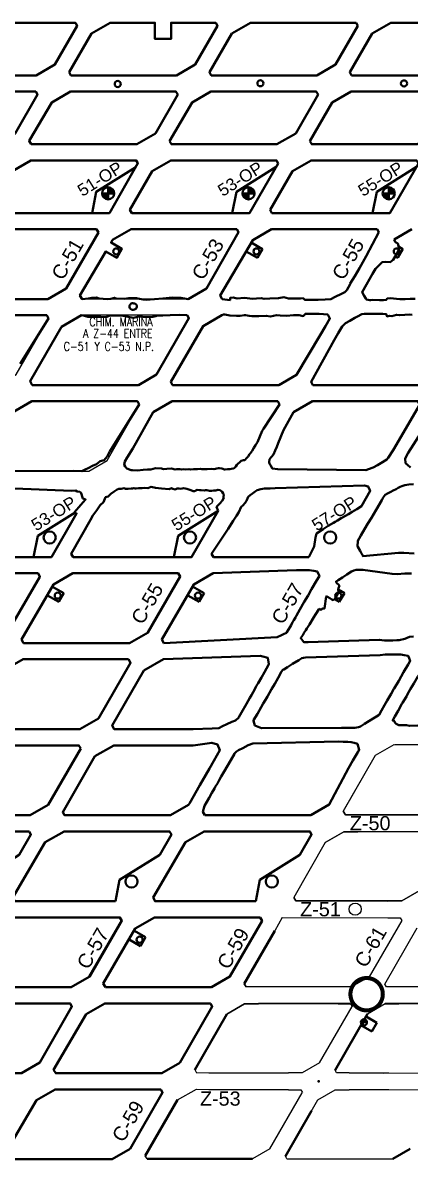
# Model space of a CAD drawing. Header units: millimetres. Extents: x -28 to 1943, y -5245 to 2752.
# Drawn here: x 1433.8 to 1529.5, y -385 to -104.3 of the extents above; entities that cross this region are included whole.
import ezdxf
from ezdxf.enums import TextEntityAlignment as Align

# ---------------------------------------------------------------- set-up
doc = ezdxf.new("R2010")
doc.units = ezdxf.units.MM
doc.linetypes.add('CONTINUA', pattern=[0])
doc.styles.add('DG-T1-473 TO 560$0$Standard', font='arial.ttf')
doc.styles.add('DG-T1-473 TO 560$1$Standard', font='arial.ttf')
doc.styles.add('ROMANS', font='romans.shx', dxfattribs={"width": 0.8})

msp = doc.modelspace()

# ---------------------------------------------------------------- hatches: boundary and pattern name
at = {"lineweight": 40}
h = msp.add_hatch(color=3, dxfattribs=at)
h.paths.add_polyline_path([(1456.372, -146.399, 0.4142136), (1454.872, -144.899), (1454.872, -146.399)])
h.paths.add_polyline_path([(1454.872, -146.399), (1453.372, -146.399, 0.4142136), (1454.872, -147.899)])
h = msp.add_hatch(color=3, dxfattribs=at)
h.paths.add_polyline_path([(1456.372, -146.399, 0.4142136), (1454.872, -144.899), (1454.872, -146.399)])
h.paths.add_polyline_path([(1454.872, -146.399), (1453.372, -146.399, 0.4142136), (1454.872, -147.899)])
at = {"linetype": 'Continuous', "lineweight": 40}
h = msp.add_hatch(color=3, dxfattribs=at)
h.paths.add_polyline_path([(1491.013, -146.399, 0.4142136), (1489.513, -144.899), (1489.513, -146.399)])
h.paths.add_polyline_path([(1489.513, -146.399), (1488.013, -146.399, 0.4142136), (1489.513, -147.899)])
h = msp.add_hatch(color=3, dxfattribs=at)
h.paths.add_polyline_path([(1491.013, -146.399, 0.4142136), (1489.513, -144.899), (1489.513, -146.399)])
h.paths.add_polyline_path([(1489.513, -146.399), (1488.013, -146.399, 0.4142136), (1489.513, -147.899)])
h = msp.add_hatch(color=3, dxfattribs=at)
h.paths.add_polyline_path([(1525.654, -146.399, 0.4142136), (1524.154, -144.899), (1524.154, -146.399)])
h.paths.add_polyline_path([(1524.154, -146.399), (1522.654, -146.399, 0.4142136), (1524.154, -147.899)])
h = msp.add_hatch(color=3, dxfattribs=at)
h.paths.add_polyline_path([(1525.654, -146.399, 0.4142136), (1524.154, -144.899), (1524.154, -146.399)])
h.paths.add_polyline_path([(1524.154, -146.399), (1522.654, -146.399, 0.4142136), (1524.154, -147.899)])
at = {"lineweight": 40, "ltscale": 5}
h = msp.add_hatch(color=256, dxfattribs=at)
h.dxf.hatch_style = 1
h.paths.add_polyline_path([(1518.037, -350.42), (1518.037, -351.17), (1518.787, -351.17, 0.4142136)])
h.paths.add_polyline_path([(1518.037, -351.17), (1517.287, -351.17, 0.4142136), (1518.037, -351.92)])

# ---------------------------------------------------------------- linework, layer by layer
at = {"lineweight": 35}
for p, q in [((1435.861, -134.252), (1435.407, -133.465)), ((1435.861, -134.252), (1435.407, -133.465)), ((1435.861, -134.252), (1437.468, -134.252)), ((1435.861, -134.252), (1437.468, -134.252)), ((1435.752, -138.252), (1431.055, -140.963)), ((1435.752, -138.252), (1431.055, -140.963)), ((1435.752, -138.252), (1437.468, -138.252)), ((1435.752, -138.252), (1437.468, -138.252)), ((1451.918, -146.004), (1457.669, -142.41)), ((1451.918, -146.004), (1457.669, -142.41)), ((1450.898, -151.252), (1451.918, -146.004)), ((1450.898, -151.252), (1451.918, -146.004))]:
    msp.add_line(p, q, dxfattribs=at)
at = {"color": 3, "linetype": 'Continuous', "lineweight": 40}
for p, q in [((1451.918, -146.004), (1461.7, -139.891)), ((1451.918, -146.004), (1461.7, -139.891)), ((1496.352, -139.885), (1486.559, -146.004)), ((1496.352, -139.885), (1486.559, -146.004)), ((1521.2, -146.004), (1531.054, -139.846)), ((1521.2, -146.004), (1531.054, -139.846)), ((1489.513, -147.899), (1489.513, -144.899)), ((1489.513, -147.899), (1489.513, -144.899)), ((1524.154, -147.899), (1524.154, -144.899)), ((1524.154, -147.899), (1524.154, -144.899)), ((1450.898, -151.252), (1451.918, -146.004)), ((1450.898, -151.252), (1451.918, -146.004)), ((1486.559, -146.004), (1485.539, -151.252)), ((1486.559, -146.004), (1485.539, -151.252)), ((1488.013, -146.399), (1491.013, -146.399)), ((1488.013, -146.399), (1491.013, -146.399)), ((1520.18, -151.252), (1521.2, -146.004)), ((1520.18, -151.252), (1521.2, -146.004)), ((1522.654, -146.399), (1525.654, -146.399)), ((1522.654, -146.399), (1525.654, -146.399)), ((1492.994, -160.169), (1490.218, -158.566)), ((1492.994, -160.169), (1490.218, -158.566)), ((1527.635, -160.169), (1526.578, -159.559)), ((1527.635, -160.169), (1526.578, -159.559)), ((1491.744, -162.334), (1488.951, -160.722)), ((1491.744, -162.334), (1488.951, -160.722)), ((1491.744, -162.334), (1492.994, -160.169)), ((1491.744, -162.334), (1492.994, -160.169)), ((1526.385, -162.334), (1525.768, -161.978)), ((1526.385, -162.334), (1525.768, -161.978)), ((1526.385, -162.334), (1527.635, -160.169)), ((1526.385, -162.334), (1527.635, -160.169)), ((1446.691, -225.251), (1437.484, -231.004)), ((1446.691, -225.251), (1437.484, -231.004)), ((1482.036, -224.811), (1472.125, -231.004)), ((1482.036, -224.811), (1472.125, -231.004)), ((1437.484, -231.004), (1436.465, -236.244)), ((1437.484, -231.004), (1436.465, -236.244)), ((1472.125, -231.004), (1471.106, -236.244)), ((1472.125, -231.004), (1471.106, -236.244)), ((1443.919, -245.169), (1441.143, -243.566)), ((1443.919, -245.169), (1441.143, -243.566)), ((1478.56, -245.169), (1475.721, -243.53)), ((1478.56, -245.169), (1475.721, -243.53)), ((1442.669, -247.334), (1439.876, -245.722)), ((1442.669, -247.334), (1439.876, -245.722)), ((1442.669, -247.334), (1443.919, -245.169)), ((1442.669, -247.334), (1443.919, -245.169)), ((1477.31, -247.334), (1474.517, -245.722)), ((1477.31, -247.334), (1474.517, -245.722)), ((1477.31, -247.334), (1478.56, -245.169)), ((1477.31, -247.334), (1478.56, -245.169)), ((1511.951, -247.334), (1510.743, -246.637)), ((1511.951, -247.334), (1510.743, -246.637)), ((1513.201, -245.169), (1511.652, -244.275)), ((1513.201, -245.169), (1511.652, -244.275)), ((1511.951, -247.334), (1513.201, -245.169)), ((1511.951, -247.334), (1513.201, -245.169)), ((1467.602, -309.811), (1457.691, -316.004)), ((1467.602, -309.811), (1457.691, -316.004)), ((1502.243, -309.811), (1492.332, -316.004)), ((1502.243, -309.811), (1492.332, -316.004)), ((1457.691, -316.004), (1456.673, -321.244)), ((1457.691, -316.004), (1456.673, -321.244)), ((1492.332, -316.004), (1491.314, -321.244)), ((1492.332, -316.004), (1491.314, -321.244)), ((1518.552, -349.735), (1521.219, -351.275)), ((1519.969, -353.44), (1517.302, -351.9)), ((1521.219, -351.275), (1519.969, -353.44)), ((1505.09, -373.023), (1498.642, -384.218))]:
    msp.add_line(p, q, dxfattribs=at)
at = {"color": 3, "lineweight": 40}
for p, q in [((1454.872, -147.899), (1454.872, -144.899)), ((1454.872, -147.899), (1454.872, -144.899)), ((1453.372, -146.399), (1456.372, -146.399)), ((1453.372, -146.399), (1456.372, -146.399))]:
    msp.add_line(p, q, dxfattribs=at)
for p, q in [((1520.91, -285.195), (1525.514, -282.537)), ((1512.877, -299.108), (1520.91, -285.195)), ((1512.937, -298.995), (1513.456, -299.893)), ((1513.456, -299.893), (1536.287, -299.943)), ((1513.111, -304.093), (1508.488, -306.762)), ((1539.284, -304.093), (1513.111, -304.093)), ((1527.361, -321.141), (1531.637, -318.673)), ((1500.717, -320.327), (1501.188, -321.141)), ((1501.188, -321.141), (1523.924, -321.203)), ((1523.924, -321.141), (1527.361, -321.141)), ((1523.924, -321.141), (1523.924, -321.191)), ((1497.874, -325.291), (1527.016, -325.341)), ((1523.924, -325.341), (1523.924, -325.291)), ((1527.016, -325.341), (1527.402, -326.008)), ((1527.402, -326.008), (1519.369, -339.921)), ((1523.178, -341.722), (1531.211, -327.809)), ((1488.484, -341.634), (1488.92, -342.389)), ((1492.013, -342.389), (1488.92, -342.389)), ((1492.013, -342.439), (1492.013, -342.389)), ((1515.002, -342.439), (1492.013, -342.439)), ((1546.3, -342.439), (1523.592, -342.439)), ((1488.575, -346.589), (1484.174, -349.13)), ((1488.92, -346.589), (1488.575, -346.589)), ((1492.013, -346.589), (1488.92, -346.589)), ((1514.718, -346.539), (1492.013, -346.539)), ((1492.013, -346.539), (1492.013, -346.589)), ((1507.101, -361.169), (1515.134, -347.256)), ((1514.717, -346.539), (1515.134, -347.256)), ((1518.943, -349.057), (1523.305, -346.539)), ((1546.3, -346.539), (1523.305, -346.539)), ((1522.986, -363.687), (1537.469, -363.637)), ((1494.833, -382.417), (1502.806, -368.608)), ((1498.642, -384.218), (1506.675, -370.305)), ((1522.986, -367.787), (1537.124, -367.837)), ((1499.028, -384.885), (1525.201, -384.885))]:
    msp.add_line(p, q)
at = {"color": 7}
for p, q in [((1525.547, -282.519), (1551.302, -282.62)), ((1517.036, -291.84), (1512.937, -298.995)), ((1508.488, -306.762), (1500.717, -320.327)), ((1497.874, -325.291), (1495.996, -328.569))]:
    msp.add_line(p, q, dxfattribs=at)
at = {"color": 3, "linetype": 'Continuous'}
for p, q in [((1536.192, -299.943), (1516.549, -299.943)), ((1516.549, -304.043), (1536.192, -304.043)), ((1523.924, -321.191), (1504.281, -321.191)), ((1511.656, -342.439), (1492.013, -342.439)), ((1546.3, -342.439), (1526.657, -342.439)), ((1492.013, -346.539), (1511.656, -346.539)), ((1526.657, -346.539), (1546.3, -346.539)), ((1499.388, -363.687), (1479.745, -363.687)), ((1479.745, -367.787), (1499.388, -367.787))]:
    msp.add_line(p, q, dxfattribs=at)
at = {"linetype": 'Continuous', "lineweight": 40}
for p, q in [((1462.876, -332.334), (1460.105, -330.734)), ((1462.876, -332.334), (1460.105, -330.734)), ((1464.126, -330.169), (1461.355, -328.569)), ((1464.126, -330.169), (1461.355, -328.569)), ((1462.876, -332.334), (1464.126, -330.169)), ((1462.876, -332.334), (1464.126, -330.169)), ((1518.943, -349.057), (1510.91, -362.97))]:
    msp.add_line(p, q, dxfattribs=at)
at = {"color": 7, "linetype": 'Continuous', "lineweight": 40}
for p, q in [((1488.484, -341.634), (1495.996, -328.569)), ((1476.241, -362.926), (1484.174, -349.13)), ((1464.058, -384.114), (1471.982, -370.334)), ((1529.477, -382.417), (1525.201, -384.885)), ((1490.547, -384.891), (1464.504, -384.896))]:
    msp.add_line(p, q, dxfattribs=at)
at = {"lineweight": 40, "ltscale": 5}
msp.add_line((1517.287, -351.168), (1518.787, -351.168), dxfattribs=at)
at = {"linetype": 'Continuous'}
for p, q in [((1524.211, -363.687), (1514.389, -363.687)), ((1514.389, -367.787), (1524.211, -367.787))]:
    msp.add_line(p, q, dxfattribs=at)
at = {"color": 18, "true_color": 0x000000}
msp.add_line((1464.504, -384.896), (1464.058, -384.114), dxfattribs=at)
at = {"lineweight": 40}
for points in [[(1411.035, -117.252), (1437.094, -117.25), (1441.716, -114.582), (1447.241, -105.015), (1446.8, -104.252), (1420.741, -104.252), (1415.894, -107.05), (1410.533, -116.383)], [(1411.035, -117.252), (1437.094, -117.25), (1441.716, -114.582), (1447.241, -105.015), (1446.8, -104.252), (1420.741, -104.252), (1415.894, -107.05), (1410.533, -116.383)], [(1514.958, -117.252), (1514.517, -116.489), (1520.042, -106.92), (1524.664, -104.252), (1550.723, -104.252), (1551.164, -105.015), (1545.64, -114.584), (1541.018, -117.252)], [(1514.958, -117.252), (1514.517, -116.489), (1520.042, -106.92), (1524.664, -104.252), (1550.723, -104.252), (1551.164, -105.015), (1545.64, -114.584), (1541.018, -117.252)], [(1400.743, -133.425), (1406.153, -124.008), (1410.926, -121.252), (1436.984, -121.25), (1437.426, -122.015), (1431.902, -131.584), (1427.28, -134.252), (1401.22, -134.252)], [(1400.743, -133.425), (1406.153, -124.008), (1410.926, -121.252), (1436.984, -121.25), (1437.426, -122.015), (1431.902, -131.584), (1427.28, -134.252), (1401.22, -134.252)], [(1435.861, -134.252), (1461.921, -134.252), (1466.543, -131.584), (1472.067, -122.015), (1471.626, -121.252), (1445.567, -121.252), (1440.945, -123.92), (1435.407, -133.465)], [(1435.861, -134.252), (1461.921, -134.252), (1466.543, -131.584), (1472.067, -122.015), (1471.626, -121.252), (1445.567, -121.252), (1440.945, -123.92), (1435.407, -133.465)], [(1494.888, -150.489), (1500.412, -140.92), (1505.026, -138.257), (1531.094, -138.252), (1531.534, -139.015), (1524.469, -151.252), (1495.328, -151.252)], [(1494.888, -150.489), (1500.412, -140.92), (1505.026, -138.257), (1531.094, -138.252), (1531.534, -139.015), (1524.469, -151.252), (1495.328, -151.252)], [(1521.714, -156.005), (1518.596, -161.947), (1516.93, -164.841), (1515.751, -166.857), (1514.677, -168.705), (1514.626, -168.796), (1513.773, -170.316), (1513.322, -170.775), (1512.507, -171.196), (1510.973, -171.954), (1509.871, -172.506), (1508.448, -172.612), (1506.748, -172.736), (1505.763, -172.72), (1504.749, -172.684), (1503.747, -172.675), (1503.428, -172.671), (1502.999, -172.33), (1502.368, -172.383), (1501.607, -172.41), (1499.41, -172.337), (1498.266, -172.054), (1496.909, -172.272), (1494.813, -172.366), (1493.406, -172.418), (1492.674, -172.306), (1491.533, -172.347), (1490.576, -172.444), (1488.453, -172.188), (1486.772, -172.353), (1485.768, -172.139), (1485.103, -172.191), (1485.008, -172.191), (1484.976, -172.757), (1483.061, -172.5), (1482.551, -171.617), (1490.583, -157.929), (1495.219, -155.252), (1521.279, -155.252)], [(1521.714, -156.005), (1518.596, -161.947), (1516.93, -164.841), (1515.751, -166.857), (1514.677, -168.705), (1514.626, -168.796), (1513.773, -170.316), (1513.322, -170.775), (1512.507, -171.196), (1510.973, -171.954), (1509.871, -172.506), (1508.448, -172.612), (1506.748, -172.736), (1505.763, -172.72), (1504.749, -172.684), (1503.747, -172.675), (1503.428, -172.671), (1502.999, -172.33), (1502.368, -172.383), (1501.607, -172.41), (1499.41, -172.337), (1498.266, -172.054), (1496.909, -172.272), (1494.813, -172.366), (1493.406, -172.418), (1492.674, -172.306), (1491.533, -172.347), (1490.576, -172.444), (1488.453, -172.188), (1486.772, -172.353), (1485.768, -172.139), (1485.103, -172.191), (1485.008, -172.191), (1484.976, -172.757), (1483.061, -172.5), (1482.551, -171.617), (1490.583, -157.929), (1495.219, -155.252), (1521.279, -155.252)], [(1448.31, -176.5), (1448.31, -176.5), (1443.362, -179.357), (1443.362, -179.357), (1435.608, -192.806), (1436.152, -193.748), (1462.351, -193.748), (1466.802, -191.178), (1474.811, -177.263), (1474.37, -176.5), (1472.551, -176.431), (1470.159, -176.524), (1468.4, -176.612), (1466.836, -176.666), (1466.648, -176.71), (1465.928, -176.866), (1464.38, -176.977), (1462.423, -176.787), (1461.143, -177.168), (1459.405, -176.793), (1458.544, -176.676), (1456.484, -176.586), (1455.413, -176.553), (1454.298, -176.96), (1453.042, -176.929), (1451.654, -176.876), (1449.823, -176.93), (1449.02, -176.629)], [(1448.31, -176.5), (1448.31, -176.5), (1443.362, -179.357), (1443.362, -179.357), (1435.608, -192.806), (1436.152, -193.748), (1462.351, -193.748), (1466.802, -191.178), (1474.811, -177.263), (1474.37, -176.5), (1472.551, -176.431), (1470.159, -176.524), (1468.4, -176.612), (1466.836, -176.666), (1466.648, -176.71), (1465.928, -176.866), (1464.38, -176.977), (1462.423, -176.787), (1461.143, -177.168), (1459.405, -176.793), (1458.544, -176.676), (1456.484, -176.586), (1455.413, -176.553), (1454.298, -176.96), (1453.042, -176.929), (1451.654, -176.876), (1449.823, -176.93), (1449.02, -176.629)], [(1501.426, -191.188), (1507.264, -181.446), (1508.561, -179.188), (1509.644, -177.33), (1509.116, -176.292), (1506.959, -176.175), (1503.594, -176.132), (1503.033, -176.71), (1502.062, -176.473), (1500.622, -176.501), (1498.911, -176.661), (1497.381, -176.592), (1496.41, -176.519), (1494.946, -176.815), (1493.929, -176.613), (1492.051, -176.711), (1490.33, -176.695), (1489.657, -176.631), (1488.805, -176.503), (1488.521, -176.45), (1487.502, -176.641), (1486.566, -176.623), (1484.938, -176.534), (1483.686, -176.359), (1483.384, -176.294), (1482.951, -176.5), (1478.329, -179.169), (1470.343, -192.968), (1470.793, -193.748), (1496.992, -193.748)], [(1501.426, -191.188), (1507.264, -181.446), (1508.561, -179.188), (1509.644, -177.33), (1509.116, -176.292), (1506.959, -176.175), (1503.594, -176.132), (1503.033, -176.71), (1502.062, -176.473), (1500.622, -176.501), (1498.911, -176.661), (1497.381, -176.592), (1496.41, -176.519), (1494.946, -176.815), (1493.929, -176.613), (1492.051, -176.711), (1490.33, -176.695), (1489.657, -176.631), (1488.805, -176.503), (1488.521, -176.45), (1487.502, -176.641), (1486.566, -176.623), (1484.938, -176.534), (1483.686, -176.359), (1483.384, -176.294), (1482.951, -176.5), (1478.329, -179.169), (1470.343, -192.968), (1470.793, -193.748), (1496.992, -193.748)], [(1423.884, -214.996), (1446.403, -214.903), (1448.354, -215.055), (1449.053, -214.71), (1450.134, -214.215), (1451.047, -213.746), (1452.025, -213.274), (1452.91, -212.547), (1453.92, -212.309), (1454.66, -211.366), (1455.298, -210.186), (1462.562, -198.545), (1462.562, -198.545), (1462.102, -197.748), (1436.043, -197.748), (1431.12, -200.59), (1423.349, -214.069)], [(1423.884, -214.996), (1446.403, -214.903), (1448.354, -215.055), (1449.053, -214.71), (1450.134, -214.215), (1451.047, -213.746), (1452.025, -213.274), (1452.91, -212.547), (1453.92, -212.309), (1454.66, -211.366), (1455.298, -210.186), (1462.562, -198.545), (1462.562, -198.545), (1462.102, -197.748), (1436.043, -197.748), (1431.12, -200.59), (1423.349, -214.069)], [(1466.017, -200.443), (1461.012, -209.43), (1459.561, -211.635), (1458.96, -212.638), (1458.84, -213.419), (1459.09, -213.895), (1459.525, -214.352), (1460.549, -214.763), (1460.922, -214.795), (1462.11, -214.889), (1463.482, -214.707), (1464.627, -214.607), (1465.391, -214.583), (1466.547, -214.268), (1468.041, -214.369), (1468.535, -214.49), (1469.339, -214.43), (1470.543, -214.333), (1471.396, -214.583), (1471.435, -214.603), (1471.857, -214.562), (1472.241, -214.509), (1472.604, -214.557), (1473.021, -214.613), (1473.552, -214.566), (1474.042, -214.586), (1474.794, -214.553), (1475.208, -214.599), (1475.93, -214.538), (1476.466, -214.493), (1476.897, -214.565), (1477.598, -214.45), (1478.049, -214.55), (1478.661, -214.508), (1479.354, -214.525), (1480.508, -214.452), (1481.01, -214.503), (1482.112, -214.282), (1482.333, -214.277), (1482.912, -214.371), (1483.645, -214.612), (1483.727, -214.636), (1484.331, -214.548), (1484.503, -214.546), (1484.956, -214.49), (1485.683, -214.402), (1485.712, -214.41), (1486.05, -214.186), (1486.396, -213.859), (1486.686, -213.472), (1486.97, -213.132), (1487.311, -212.888), (1487.739, -212.452), (1488.262, -212.283), (1488.617, -212.266), (1489.057, -211.812), (1489.441, -211.399), (1489.809, -210.859), (1490.036, -210.574), (1490.474, -209.986), (1490.878, -209.276), (1491.242, -208.631), (1491.721, -207.823), (1492.87, -205.067), (1493.241, -204.568), (1497.195, -198.53), (1496.743, -197.748), (1470.684, -197.748)], [(1466.017, -200.443), (1461.012, -209.43), (1459.561, -211.635), (1458.96, -212.638), (1458.84, -213.419), (1459.09, -213.895), (1459.525, -214.352), (1460.549, -214.763), (1460.922, -214.795), (1462.11, -214.889), (1463.482, -214.707), (1464.627, -214.607), (1465.391, -214.583), (1466.547, -214.268), (1468.041, -214.369), (1468.535, -214.49), (1469.339, -214.43), (1470.543, -214.333), (1471.396, -214.583), (1471.435, -214.603), (1471.857, -214.562), (1472.241, -214.509), (1472.604, -214.557), (1473.021, -214.613), (1473.552, -214.566), (1474.042, -214.586), (1474.794, -214.553), (1475.208, -214.599), (1475.93, -214.538), (1476.466, -214.493), (1476.897, -214.565), (1477.598, -214.45), (1478.049, -214.55), (1478.661, -214.508), (1479.354, -214.525), (1480.508, -214.452), (1481.01, -214.503), (1482.112, -214.282), (1482.333, -214.277), (1482.912, -214.371), (1483.645, -214.612), (1483.727, -214.636), (1484.331, -214.548), (1484.503, -214.546), (1484.956, -214.49), (1485.683, -214.402), (1485.712, -214.41), (1486.05, -214.186), (1486.396, -213.859), (1486.686, -213.472), (1486.97, -213.132), (1487.311, -212.888), (1487.739, -212.452), (1488.262, -212.283), (1488.617, -212.266), (1489.057, -211.812), (1489.441, -211.399), (1489.809, -210.859), (1490.036, -210.574), (1490.474, -209.986), (1490.878, -209.276), (1491.242, -208.631), (1491.721, -207.823), (1492.87, -205.067), (1493.241, -204.568), (1497.195, -198.53), (1496.743, -197.748), (1470.684, -197.748)], [(1500.658, -200.443), (1498.134, -204.868), (1496.823, -208.083), (1496.511, -209.04), (1496.097, -209.958), (1495.725, -210.866), (1494.744, -212.076), (1494.604, -212.794), (1494.732, -213.181), (1495.063, -213.659), (1495.384, -214.386), (1496.764, -214.555), (1518.543, -214.738), (1519.167, -214.542), (1520.325, -214.125), (1521.354, -213.508), (1522.615, -212.762), (1523.24, -212.397), (1523.694, -212.158), (1524.049, -211.762), (1525.216, -209.8), (1531.828, -198.517), (1531.384, -197.748), (1505.325, -197.748)], [(1500.658, -200.443), (1498.134, -204.868), (1496.823, -208.083), (1496.511, -209.04), (1496.097, -209.958), (1495.725, -210.866), (1494.744, -212.076), (1494.604, -212.794), (1494.732, -213.181), (1495.063, -213.659), (1495.384, -214.386), (1496.764, -214.555), (1518.543, -214.738), (1519.167, -214.542), (1520.325, -214.125), (1521.354, -213.508), (1522.615, -212.762), (1523.24, -212.397), (1523.694, -212.158), (1524.049, -211.762), (1525.216, -209.8), (1531.828, -198.517), (1531.384, -197.748), (1505.325, -197.748)], [(1482.041, -224.822), (1475.458, -236.244), (1446.258, -236.244), (1445.778, -235.413), (1450.517, -227.048), (1451.055, -225.943), (1452.053, -224.687), (1452.942, -223.428), (1453.722, -222.651), (1454.233, -221.409), (1454.849, -221.274), (1455.561, -220.587), (1456.375, -220.057), (1457.064, -219.58), (1457.496, -219.421), (1458.075, -219.404), (1458.807, -219.259), (1459.169, -219.353), (1459.86, -219.384), (1460.583, -219.28), (1460.852, -219.308), (1461.238, -219.207), (1461.533, -219.274), (1461.754, -219.268), (1462.432, -219.191), (1463.274, -219.249), (1463.758, -219.149), (1464.673, -219.185), (1465.497, -218.908), (1466.547, -219.15), (1468.051, -219.274), (1469.964, -219.429), (1470.543, -219.261), (1470.881, -219.41), (1471.406, -219.519), (1471.907, -219.327), (1471.974, -219.281), (1472.317, -219.319), (1472.762, -219.351), (1473.136, -219.282), (1473.514, -219.239), (1473.872, -219.303), (1474.302, -219.427), (1474.782, -219.545), (1475.31, -219.755), (1475.872, -219.975), (1476.295, -219.954), (1476.556, -219.781), (1476.824, -219.662), (1477.394, -219.715), (1477.836, -219.742), (1478.581, -219.814), (1478.879, -219.701), (1479.229, -219.7), (1479.914, -219.841), (1480.4, -219.91), (1480.851, -219.837), (1481.483, -219.794), (1481.676, -219.716), (1481.958, -219.614), (1482.019, -219.631), (1482.535, -219.711), (1483.054, -220.132), (1483.273, -220.518), (1483.406, -220.821), (1483.388, -221.332), (1483.405, -221.642), (1483.019, -222.315), (1482.455, -222.97), (1481.647, -223.867)], [(1482.041, -224.822), (1475.458, -236.244), (1446.258, -236.244), (1445.778, -235.413), (1450.517, -227.048), (1451.055, -225.943), (1452.053, -224.687), (1452.942, -223.428), (1453.722, -222.651), (1454.233, -221.409), (1454.849, -221.274), (1455.561, -220.587), (1456.375, -220.057), (1457.064, -219.58), (1457.496, -219.421), (1458.075, -219.404), (1458.807, -219.259), (1459.169, -219.353), (1459.86, -219.384), (1460.583, -219.28), (1460.852, -219.308), (1461.238, -219.207), (1461.533, -219.274), (1461.754, -219.268), (1462.432, -219.191), (1463.274, -219.249), (1463.758, -219.149), (1464.673, -219.185), (1465.497, -218.908), (1466.547, -219.15), (1468.051, -219.274), (1469.964, -219.429), (1470.543, -219.261), (1470.881, -219.41), (1471.406, -219.519), (1471.907, -219.327), (1471.974, -219.281), (1472.317, -219.319), (1472.762, -219.351), (1473.136, -219.282), (1473.514, -219.239), (1473.872, -219.303), (1474.302, -219.427), (1474.782, -219.545), (1475.31, -219.755), (1475.872, -219.975), (1476.295, -219.954), (1476.556, -219.781), (1476.824, -219.662), (1477.394, -219.715), (1477.836, -219.742), (1478.581, -219.814), (1478.879, -219.701), (1479.229, -219.7), (1479.914, -219.841), (1480.4, -219.91), (1480.851, -219.837), (1481.483, -219.794), (1481.676, -219.716), (1481.958, -219.614), (1482.019, -219.631), (1482.535, -219.711), (1483.054, -220.132), (1483.273, -220.518), (1483.406, -220.821), (1483.388, -221.332), (1483.405, -221.642), (1483.019, -222.315), (1482.455, -222.97), (1481.647, -223.867)], [(1504.424, -236.244), (1480.899, -236.244), (1480.419, -235.413), (1484.552, -229.26), (1485.708, -227.308), (1486.594, -226.072), (1487.179, -225.182), (1487.759, -223.813), (1488.118, -223.525), (1488.67, -222.848), (1489.058, -222.36), (1489.455, -221.386), (1489.945, -220.938), (1490.48, -220.536), (1491.157, -220.058), (1491.659, -219.723), (1492.563, -219.472), (1493.508, -219.285), (1494.913, -219.324), (1496.106, -219.257), (1518.168, -218.584), (1519.091, -218.783), (1519.568, -219.884), (1517.44, -223.709), (1516.248, -224.416), (1515.129, -225.067), (1514.211, -225.609), (1513.509, -226.031), (1512.709, -226.5), (1512.411, -226.674), (1511.468, -227.215), (1510.915, -227.551), (1510.528, -227.785), (1509.24, -228.546), (1507.972, -229.323), (1506.351, -230.43), (1506.079, -231.372), (1505.733, -233.62), (1504.972, -235.113)], [(1504.424, -236.244), (1480.899, -236.244), (1480.419, -235.413), (1484.552, -229.26), (1485.708, -227.308), (1486.594, -226.072), (1487.179, -225.182), (1487.759, -223.813), (1488.118, -223.525), (1488.67, -222.848), (1489.058, -222.36), (1489.455, -221.386), (1489.945, -220.938), (1490.48, -220.536), (1491.157, -220.058), (1491.659, -219.723), (1492.563, -219.472), (1493.508, -219.285), (1494.913, -219.324), (1496.106, -219.257), (1518.168, -218.584), (1519.091, -218.783), (1519.568, -219.884), (1517.44, -223.709), (1516.248, -224.416), (1515.129, -225.067), (1514.211, -225.609), (1513.509, -226.031), (1512.709, -226.5), (1512.411, -226.674), (1511.468, -227.215), (1510.915, -227.551), (1510.528, -227.785), (1509.24, -228.546), (1507.972, -229.323), (1506.351, -230.43), (1506.079, -231.372), (1505.733, -233.62), (1504.972, -235.113)], [(1480.785, -240.252), (1476.029, -242.998), (1468.132, -256.643), (1468.627, -257.5), (1496.629, -256.005), (1497.664, -255.558), (1498.216, -255.324), (1498.931, -254.962), (1499.037, -254.809), (1499.407, -254.151), (1499.799, -253.463), (1500.029, -253.052), (1500.43, -252.347), (1500.738, -251.806), (1501.124, -251.135), (1501.408, -250.65), (1502.239, -249.188), (1503.303, -247.338), (1504.254, -245.72), (1505.116, -244.189), (1506.384, -241.975), (1506.945, -241.022), (1507.035, -240.859), (1506.524, -239.774), (1505.625, -239.629), (1504.527, -239.441), (1504.376, -239.454), (1503.372, -239.457), (1502.371, -239.462), (1501.355, -239.462)], [(1480.785, -240.252), (1476.029, -242.998), (1468.132, -256.643), (1468.627, -257.5), (1496.629, -256.005), (1497.664, -255.558), (1498.216, -255.324), (1498.931, -254.962), (1499.037, -254.809), (1499.407, -254.151), (1499.799, -253.463), (1500.029, -253.052), (1500.43, -252.347), (1500.738, -251.806), (1501.124, -251.135), (1501.408, -250.65), (1502.239, -249.188), (1503.303, -247.338), (1504.254, -245.72), (1505.116, -244.189), (1506.384, -241.975), (1506.945, -241.022), (1507.035, -240.859), (1506.524, -239.774), (1505.625, -239.629), (1504.527, -239.441), (1504.376, -239.454), (1503.372, -239.457), (1502.371, -239.462), (1501.355, -239.462)], [(1491.717, -274.954), (1492.648, -273.348), (1493.182, -272.429), (1493.703, -271.525), (1494.208, -270.648), (1494.725, -269.75), (1495.241, -268.867), (1496.011, -267.545), (1496.824, -266.088), (1497.721, -264.505), (1498.028, -264.132), (1498.229, -263.979), (1499.128, -263.431), (1500.438, -262.645), (1501.995, -261.691), (1502.706, -261.256), (1503.117, -261.109), (1503.607, -261.054), (1522.036, -260.511), (1523.252, -260.348), (1524.06, -260.337), (1525.111, -260.31), (1526.197, -260.27), (1527.123, -260.328), (1527.976, -260.48), (1528.974, -260.662), (1529.225, -261.22), (1529.447, -261.914), (1528.949, -262.766), (1527.813, -264.704), (1526.616, -266.796), (1525.533, -268.675), (1525.46, -268.793), (1524.778, -269.986), (1523.811, -271.668), (1523.154, -272.818), (1522.4, -274.14), (1521.761, -275.246), (1521.157, -275.606), (1520.315, -276.118), (1519.227, -276.786), (1518.156, -277.456), (1517.192, -278.077), (1516.7, -278.294), (1515.763, -278.403), (1514.814, -278.442), (1512.525, -278.465), (1492.742, -278.498), (1491.112, -277.841), (1490.739, -276.685), (1490.796, -276.539)], [(1491.717, -274.954), (1492.648, -273.348), (1493.182, -272.429), (1493.703, -271.525), (1494.208, -270.648), (1494.725, -269.75), (1495.241, -268.867), (1496.011, -267.545), (1496.824, -266.088), (1497.721, -264.505), (1498.028, -264.132), (1498.229, -263.979), (1499.128, -263.431), (1500.438, -262.645), (1501.995, -261.691), (1502.706, -261.256), (1503.117, -261.109), (1503.607, -261.054), (1522.036, -260.511), (1523.252, -260.348), (1524.06, -260.337), (1525.111, -260.31), (1526.197, -260.27), (1527.123, -260.328), (1527.976, -260.48), (1528.974, -260.662), (1529.225, -261.22), (1529.447, -261.914), (1528.949, -262.766), (1527.813, -264.704), (1526.616, -266.796), (1525.533, -268.675), (1525.46, -268.793), (1524.778, -269.986), (1523.811, -271.668), (1523.154, -272.818), (1522.4, -274.14), (1521.761, -275.246), (1521.157, -275.606), (1520.315, -276.118), (1519.227, -276.786), (1518.156, -277.456), (1517.192, -278.077), (1516.7, -278.294), (1515.763, -278.403), (1514.814, -278.442), (1512.525, -278.465), (1492.742, -278.498), (1491.112, -277.841), (1490.739, -276.685), (1490.796, -276.539)], [(1459.936, -261.5), (1433.876, -261.5), (1429.075, -264.272), (1421.208, -277.865), (1421.718, -278.748), (1447.917, -278.748), (1452.479, -276.114), (1460.419, -262.337)], [(1459.936, -261.5), (1433.876, -261.5), (1429.075, -264.272), (1421.208, -277.865), (1421.718, -278.748), (1447.917, -278.748), (1452.479, -276.114), (1460.419, -262.337)], [(1419.552, -342.5), (1445.751, -342.5), (1450.206, -339.928), (1458.235, -326.057), (1457.77, -325.252), (1431.71, -325.252), (1427.044, -327.946), (1419.092, -341.703)], [(1454.193, -342.5), (1480.392, -342.5), (1484.954, -339.866), (1492.884, -326.072), (1492.411, -325.252), (1466.351, -325.252), (1461.565, -328.015), (1453.683, -341.617)], [(1454.193, -342.5), (1480.392, -342.5), (1484.954, -339.866), (1492.884, -326.072), (1492.411, -325.252), (1466.351, -325.252), (1461.565, -328.015), (1453.683, -341.617)], [(1449.462, -349.169), (1441.415, -362.865), (1441.925, -363.748), (1468.124, -363.748), (1472.555, -361.19), (1480.584, -347.263), (1480.143, -346.5), (1454.084, -346.5)], [(1449.462, -349.169), (1441.415, -362.865), (1441.925, -363.748), (1468.124, -363.748), (1472.555, -361.19), (1480.584, -347.263), (1480.143, -346.5), (1454.084, -346.5)], [(1429.148, -384.113), (1429.658, -384.996), (1455.857, -384.996), (1460.313, -382.423), (1468.325, -368.526), (1467.876, -367.748), (1441.816, -367.748), (1437.194, -370.417)], [(1429.148, -384.113), (1429.658, -384.996), (1455.857, -384.996), (1460.313, -382.423), (1468.325, -368.526), (1467.876, -367.748), (1441.816, -367.748), (1437.194, -370.417)]]:
    msp.add_lwpolyline(points, close=True, dxfattribs=at)
at = {"elevation": 7}
for points in [[(1417.405, -117.25), (1437.094, -117.25), (1441.716, -114.582), (1447.241, -105.015), (1446.8, -104.252), (1420.741, -104.252), (1415.894, -107.05), (1410.533, -116.383)], [(1417.405, -117.25), (1437.094, -117.25), (1441.716, -114.582), (1447.241, -105.015), (1446.8, -104.252), (1420.741, -104.252), (1415.894, -107.05), (1410.533, -116.383)], [(1445.235, -116.489), (1445.676, -117.252), (1471.736, -117.252), (1476.358, -114.584), (1481.882, -105.015), (1481.441, -104.252), (1470.412, -104.252), (1470.412, -108.252), (1466.412, -108.252), (1466.412, -104.252), (1455.382, -104.252), (1450.76, -106.92), (1445.235, -116.489)], [(1445.235, -116.489), (1445.676, -117.252), (1471.736, -117.252), (1476.358, -114.584), (1481.882, -105.015), (1481.441, -104.252), (1470.412, -104.252), (1470.412, -108.252), (1466.412, -108.252), (1466.412, -104.252), (1455.382, -104.252), (1450.76, -106.92), (1445.235, -116.489)], [(1417.405, -121.25), (1436.984, -121.25), (1437.426, -122.015), (1431.902, -131.584), (1427.28, -134.252), (1421.922, -134.252)], [(1417.405, -121.25), (1436.984, -121.25), (1437.426, -122.015), (1431.902, -131.584), (1427.28, -134.252), (1421.922, -134.252)], [(1437.468, -134.252), (1461.921, -134.252), (1466.543, -131.584), (1472.067, -122.015), (1471.626, -121.252), (1445.567, -121.252), (1440.945, -123.92), (1435.407, -133.465)], [(1437.468, -134.252), (1461.921, -134.252), (1466.543, -131.584), (1472.067, -122.015), (1471.626, -121.252), (1445.567, -121.252), (1440.945, -123.92), (1435.407, -133.465)], [(1461.7, -139.891), (1462.227, -138.971), (1461.812, -138.252), (1437.468, -138.252)], [(1461.7, -139.891), (1462.227, -138.971), (1461.812, -138.252), (1437.468, -138.252)], [(1427.153, -151.252), (1450.898, -151.252)], [(1427.153, -151.252), (1450.898, -151.252)], [(1419.615, -160.691), (1413.269, -171.617), (1413.779, -172.5), (1439.977, -172.5), (1444.497, -169.891), (1452.46, -156.055), (1451.997, -155.252), (1427.153, -155.252)], [(1419.615, -160.691), (1413.269, -171.617), (1413.779, -172.5), (1439.977, -172.5), (1444.497, -169.891), (1452.46, -156.055), (1451.997, -155.252), (1427.153, -155.252)], [(1487.078, -156.015), (1479.18, -169.866), (1474.618, -172.5), (1448.42, -172.5), (1447.923, -171.641), (1454.314, -160.724), (1457.046, -162.301), (1458.296, -160.136), (1455.581, -158.569), (1455.956, -157.92), (1460.578, -155.252), (1486.638, -155.252), (1487.078, -156.015)], [(1487.078, -156.015), (1479.18, -169.866), (1474.618, -172.5), (1448.42, -172.5), (1447.923, -171.641), (1454.314, -160.724), (1457.046, -162.301), (1458.296, -160.136), (1455.581, -158.569), (1455.956, -157.92), (1460.578, -155.252), (1486.638, -155.252), (1487.078, -156.015)]]:
    msp.add_lwpolyline(points, dxfattribs=at)
at = {"linetype": 'Continuous', "lineweight": 40}
for points in [[(1445.235, -116.489), (1445.676, -117.252), (1471.736, -117.252), (1476.358, -114.584), (1481.882, -105.015), (1481.441, -104.252), (1470.412, -104.252), (1470.412, -108.252), (1466.412, -108.252), (1466.412, -104.252), (1455.382, -104.252), (1450.76, -106.92), (1445.235, -116.489)], [(1445.235, -116.489), (1445.676, -117.252), (1471.736, -117.252), (1476.358, -114.584), (1481.882, -105.015), (1481.441, -104.252), (1470.412, -104.252), (1470.412, -108.252), (1466.412, -108.252), (1466.412, -104.252), (1455.382, -104.252), (1450.76, -106.92), (1445.235, -116.489)], [(1504.703, -133.489), (1510.227, -123.92), (1514.849, -121.252), (1540.909, -121.252), (1541.349, -122.015), (1535.825, -131.584), (1531.203, -134.252), (1505.143, -134.252), (1504.703, -133.489)], [(1504.703, -133.489), (1510.227, -123.92), (1514.849, -121.252), (1540.909, -121.252), (1541.349, -122.015), (1535.825, -131.584), (1531.203, -134.252), (1505.143, -134.252), (1504.703, -133.489)], [(1487.078, -156.015), (1479.18, -169.866), (1474.618, -172.5), (1472.804, -172.196), (1470.73, -172.134), (1468.391, -172.391), (1464.282, -172.69), (1463.54, -172.649), (1462.591, -172.455), (1461.886, -172.285), (1460.845, -172.306), (1459.949, -172.272), (1458.861, -172.42), (1456.872, -172.396), (1456.429, -172.203), (1455.573, -172.453), (1454.832, -172.519), (1453.63, -172.456), (1452.629, -172.407), (1451.972, -172.144), (1450.866, -172.239), (1450.006, -172.335), (1448.42, -172.5), (1447.923, -171.641), (1454.314, -160.724), (1457.046, -162.301), (1458.296, -160.136), (1455.581, -158.569), (1455.956, -157.92), (1460.578, -155.252), (1486.638, -155.252), (1487.078, -156.015)], [(1487.078, -156.015), (1479.18, -169.866), (1474.618, -172.5), (1472.804, -172.196), (1470.73, -172.134), (1468.391, -172.391), (1464.282, -172.69), (1463.54, -172.649), (1462.591, -172.455), (1461.886, -172.285), (1460.845, -172.306), (1459.949, -172.272), (1458.861, -172.42), (1456.872, -172.396), (1456.429, -172.203), (1455.573, -172.453), (1454.832, -172.519), (1453.63, -172.456), (1452.629, -172.407), (1451.972, -172.144), (1450.866, -172.239), (1450.006, -172.335), (1448.42, -172.5), (1447.923, -171.641), (1454.314, -160.724), (1457.046, -162.301), (1458.296, -160.136), (1455.581, -158.569), (1455.956, -157.92), (1460.578, -155.252), (1486.638, -155.252), (1487.078, -156.015)]]:
    msp.add_lwpolyline(points, dxfattribs=at)
at = {"lineweight": 40}
for points in [[(1516.523, -105.015), (1510.999, -114.584), (1506.377, -117.252), (1480.317, -117.252), (1479.876, -116.489), (1485.401, -106.92), (1490.023, -104.252), (1516.082, -104.252), (1516.523, -105.015)], [(1516.523, -105.015), (1510.999, -114.584), (1506.377, -117.252), (1480.317, -117.252), (1479.876, -116.489), (1485.401, -106.92), (1490.023, -104.252), (1516.082, -104.252), (1516.523, -105.015)], [(1470.062, -133.489), (1475.586, -123.92), (1480.208, -121.252), (1506.267, -121.252), (1506.708, -122.015), (1501.184, -131.584), (1496.562, -134.252), (1470.502, -134.252), (1470.062, -133.489)], [(1470.062, -133.489), (1475.586, -123.92), (1480.208, -121.252), (1506.267, -121.252), (1506.708, -122.015), (1501.184, -131.584), (1496.562, -134.252), (1470.502, -134.252), (1470.062, -133.489)], [(1421.166, -158.006), (1413.269, -171.617), (1413.779, -172.5), (1439.977, -172.5), (1444.497, -169.891), (1452.46, -156.055), (1451.997, -155.252), (1425.937, -155.252)], [(1421.166, -158.006), (1413.269, -171.617), (1413.779, -172.5), (1439.977, -172.5), (1444.497, -169.891), (1452.46, -156.055), (1451.997, -155.252), (1425.937, -155.252)], [(1529.86, -155.252), (1525.476, -157.783)], [(1529.86, -155.252), (1525.476, -157.783)], [(1525.476, -157.783), (1525.664, -158.221), (1525.847, -158.486), (1526.404, -158.821), (1526.616, -159.722), (1526.543, -160.126), (1526.509, -160.721), (1525.275, -162.815), (1524.533, -163.374), (1523.48, -163.294), (1522.534, -163.41), (1520.898, -165.076), (1520.181, -166.302), (1518.709, -168.88), (1517.618, -170.81), (1518.088, -171.717), (1518.492, -172.376), (1518.681, -172.581), (1519.493, -172.81), (1519.721, -172.752), (1520.231, -172.739), (1521.884, -172.745), (1522.863, -172.744), (1523.553, -172.728), (1523.812, -172.399), (1523.919, -172.385), (1524.583, -172.294), (1526.11, -172.483), (1526.904, -172.5), (1528.229, -172.511), (1529.436, -172.479), (1530.69, -172.495)], [(1525.476, -157.783), (1525.664, -158.221), (1525.847, -158.486), (1526.404, -158.821), (1526.616, -159.722), (1526.543, -160.126), (1526.509, -160.721), (1525.275, -162.815), (1524.533, -163.374), (1523.48, -163.294), (1522.534, -163.41), (1520.898, -165.076), (1520.181, -166.302), (1518.709, -168.88), (1517.618, -170.81), (1518.088, -171.717), (1518.492, -172.376), (1518.681, -172.581), (1519.493, -172.81), (1519.721, -172.752), (1520.231, -172.739), (1521.884, -172.745), (1522.863, -172.744), (1523.553, -172.728), (1523.812, -172.399), (1523.919, -172.385), (1524.583, -172.294), (1526.11, -172.483), (1526.904, -172.5), (1528.229, -172.511), (1529.436, -172.479), (1530.69, -172.495)], [(1433.142, -188.495), (1440.178, -177.278), (1440.178, -177.278), (1439.729, -176.5), (1413.669, -176.5)], [(1433.142, -188.495), (1440.178, -177.278), (1440.178, -177.278), (1439.729, -176.5), (1413.669, -176.5)], [(1529.916, -176.403), (1529.238, -176.328), (1528.169, -176.391), (1526.781, -176.504), (1526.081, -176.406), (1524.944, -176.762), (1524.34, -176.657), (1523.773, -176.801), (1523.532, -176.21), (1522.714, -176.192), (1520.897, -176.19), (1518.086, -176.191), (1517.544, -176.282), (1516.474, -176.793), (1515.826, -177.187), (1514.573, -177.866), (1513.463, -178.486), (1512.649, -179.3), (1511.702, -180.974), (1510.701, -182.692), (1504.984, -192.968), (1505.434, -193.748), (1531.633, -193.748)], [(1529.916, -176.403), (1529.238, -176.328), (1528.169, -176.391), (1526.781, -176.504), (1526.081, -176.406), (1524.944, -176.762), (1524.34, -176.657), (1523.773, -176.801), (1523.532, -176.21), (1522.714, -176.192), (1520.897, -176.19), (1518.086, -176.191), (1517.544, -176.282), (1516.474, -176.793), (1515.826, -177.187), (1514.573, -177.866), (1513.463, -178.486), (1512.649, -179.3), (1511.702, -180.974), (1510.701, -182.692), (1504.984, -192.968), (1505.434, -193.748), (1531.633, -193.748)], [(1535.344, -200.417), (1528.965, -210.499), (1528.195, -211.897), (1528.341, -213.045), (1528.802, -213.469), (1529.511, -214.126)], [(1535.344, -200.417), (1528.965, -210.499), (1528.195, -211.897), (1528.341, -213.045), (1528.802, -213.469), (1529.511, -214.126)], [(1530.302, -218.206), (1529.155, -218.336), (1528.097, -218.472), (1527.362, -218.699), (1527.022, -218.899), (1526.502, -219.171), (1525.962, -219.465), (1525.29, -219.809), (1524.671, -220.119), (1523.896, -220.5), (1523.306, -220.848), (1522.793, -221.507), (1522.428, -222.218), (1521.042, -224.584), (1519.874, -226.554), (1519.032, -227.961), (1518.189, -229.386), (1517.282, -230.92), (1516.859, -231.65), (1516.531, -232.203), (1516.469, -233.65), (1516.537, -233.744), (1517.072, -234.666), (1517.447, -235.327), (1517.742, -235.867), (1517.792, -235.931), (1517.785, -236.034), (1526.574, -235.196), (1527.868, -235.205), (1530.453, -235.334)], [(1530.302, -218.206), (1529.155, -218.336), (1528.097, -218.472), (1527.362, -218.699), (1527.022, -218.899), (1526.502, -219.171), (1525.962, -219.465), (1525.29, -219.809), (1524.671, -220.119), (1523.896, -220.5), (1523.306, -220.848), (1522.793, -221.507), (1522.428, -222.218), (1521.042, -224.584), (1519.874, -226.554), (1519.032, -227.961), (1518.189, -229.386), (1517.282, -230.92), (1516.859, -231.65), (1516.531, -232.203), (1516.469, -233.65), (1516.537, -233.744), (1517.072, -234.666), (1517.447, -235.327), (1517.742, -235.867), (1517.792, -235.931), (1517.785, -236.034), (1526.574, -235.196), (1527.868, -235.205), (1530.453, -235.334)], [(1406.631, -243.065), (1418.878, -221.824), (1423.775, -218.996), (1445.839, -219.919), (1446.803, -219.834), (1447.267, -220.006), (1447.875, -220.128), (1448.106, -220.279), (1448.322, -220.667), (1448.437, -221.248), (1448.635, -221.768), (1449.299, -222.005), (1448.124, -223.369), (1446.551, -225.17), (1447.068, -225.467), (1440.865, -236.244), (1416.721, -236.244)], [(1406.631, -243.065), (1418.878, -221.824), (1423.775, -218.996), (1445.839, -219.919), (1446.803, -219.834), (1447.267, -220.006), (1447.875, -220.128), (1448.106, -220.279), (1448.322, -220.667), (1448.437, -221.248), (1448.635, -221.768), (1449.299, -222.005), (1448.124, -223.369), (1446.551, -225.17), (1447.068, -225.467), (1440.865, -236.244), (1416.721, -236.244)], [(1406.631, -243.065), (1398.826, -256.602), (1399.345, -257.5), (1425.543, -257.5), (1430.031, -254.909), (1438.046, -241.089), (1437.563, -240.252), (1416.721, -240.252)], [(1406.631, -243.065), (1398.826, -256.602), (1399.345, -257.5), (1425.543, -257.5), (1430.031, -254.909), (1438.046, -241.089), (1437.563, -240.252), (1416.721, -240.252)], [(1464.714, -254.885), (1472.676, -241.07), (1472.204, -240.252), (1446.144, -240.252), (1441.388, -242.998), (1433.491, -256.643), (1433.986, -257.5), (1460.184, -257.5), (1464.746, -254.866)], [(1464.714, -254.885), (1472.676, -241.07), (1472.204, -240.252), (1446.144, -240.252), (1441.388, -242.998), (1433.491, -256.643), (1433.986, -257.5), (1460.184, -257.5), (1464.746, -254.866)], [(1529.783, -240.293), (1528.93, -240.324), (1528.103, -240.304), (1526.282, -240.448), (1524.994, -240.404), (1517.775, -239.384), (1516.102, -239.426), (1515.524, -239.543), (1514.974, -239.814), (1513.828, -240.576), (1512.743, -241.268), (1511.638, -241.958), (1511.101, -242.321), (1511.418, -242.733), (1511.72, -243.021), (1511.909, -243.229), (1511.985, -243.317), (1511.868, -243.673), (1511.643, -244.225), (1511.754, -244.863), (1511.599, -245.232), (1511.241, -246.015), (1510.69, -246.704), (1510.433, -246.867), (1510.08, -246.697), (1509.627, -246.396), (1509.069, -246.037), (1508.802, -245.909), (1508.732, -246.018), (1508.286, -248.988), (1508.101, -248.951), (1507.816, -248.935), (1507.536, -249.177), (1507.485, -249.272), (1507.008, -249.025)], [(1529.783, -240.293), (1528.93, -240.324), (1528.103, -240.304), (1526.282, -240.448), (1524.994, -240.404), (1517.775, -239.384), (1516.102, -239.426), (1515.524, -239.543), (1514.974, -239.814), (1513.828, -240.576), (1512.743, -241.268), (1511.638, -241.958), (1511.101, -242.321), (1511.418, -242.733), (1511.72, -243.021), (1511.909, -243.229), (1511.985, -243.317), (1511.868, -243.673), (1511.643, -244.225), (1511.754, -244.863), (1511.599, -245.232), (1511.241, -246.015), (1510.69, -246.704), (1510.433, -246.867), (1510.08, -246.697), (1509.627, -246.396), (1509.069, -246.037), (1508.802, -245.909), (1508.732, -246.018), (1508.286, -248.988), (1508.101, -248.951), (1507.816, -248.935), (1507.536, -249.177), (1507.485, -249.272), (1507.008, -249.025)], [(1506.992, -249.05), (1506.111, -250.442), (1505.703, -251.084), (1504.593, -252.862), (1503.97, -253.862), (1503.675, -254.321), (1503.317, -254.886), (1502.93, -255.493), (1502.493, -256.202), (1502.449, -256.314), (1503.18, -257.247), (1504.25, -257.303), (1521.811, -256.647), (1523.15, -256.873), (1524.07, -256.856), (1525.182, -256.828), (1526.13, -256.807), (1526.771, -256.774), (1528.108, -256.478), (1529.279, -255.973), (1530.302, -255.895)], [(1506.992, -249.05), (1506.111, -250.442), (1505.703, -251.084), (1504.593, -252.862), (1503.97, -253.862), (1503.675, -254.321), (1503.317, -254.886), (1502.93, -255.493), (1502.493, -256.202), (1502.449, -256.314), (1503.18, -257.247), (1504.25, -257.303), (1521.811, -256.647), (1523.15, -256.873), (1524.07, -256.856), (1525.182, -256.828), (1526.13, -256.807), (1526.771, -256.774), (1528.108, -256.478), (1529.279, -255.973), (1530.302, -255.895)], [(1475.908, -278.745), (1456.359, -278.748), (1455.849, -277.865), (1455.849, -277.865), (1463.716, -264.272), (1468.517, -261.5), (1492.379, -260.627), (1493.077, -260.817), (1494.339, -261.164), (1494.545, -262.699), (1494.51, -262.868), (1493.458, -264.679), (1492.738, -265.95), (1491.9, -267.384), (1491.463, -268.152), (1491.079, -268.848), (1490.67, -269.58), (1490.261, -270.315), (1489.864, -271.048), (1489.034, -272.487), (1487.807, -274.615), (1487.148, -275.783), (1487.107, -275.838), (1486.331, -276.59), (1485.42, -276.955), (1484.177, -277.523), (1483.095, -278.019), (1482.213, -278.472), (1480.526, -278.605), (1480.526, -278.605), (1475.908, -278.745)], [(1475.908, -278.745), (1456.359, -278.748), (1455.849, -277.865), (1455.849, -277.865), (1463.716, -264.272), (1468.517, -261.5), (1492.379, -260.627), (1493.077, -260.817), (1494.339, -261.164), (1494.545, -262.699), (1494.51, -262.868), (1493.458, -264.679), (1492.738, -265.95), (1491.9, -267.384), (1491.463, -268.152), (1491.079, -268.848), (1490.67, -269.58), (1490.261, -270.315), (1489.864, -271.048), (1489.034, -272.487), (1487.807, -274.615), (1487.148, -275.783), (1487.107, -275.838), (1486.331, -276.59), (1485.42, -276.955), (1484.177, -277.523), (1483.095, -278.019), (1482.213, -278.472), (1480.526, -278.605), (1480.526, -278.605), (1475.908, -278.745)], [(1552.509, -278.217), (1531.34, -277.874), (1529.32, -277.95), (1528.577, -277.763), (1526.641, -277.802), (1526.004, -277.47), (1525.628, -277.099), (1525.566, -276.815), (1525.156, -276.654), (1525.154, -276.508), (1525.685, -275.593), (1526.479, -274.184), (1527.424, -272.521), (1527.56, -272.286), (1528.511, -270.657), (1528.805, -270.132), (1529.572, -268.773), (1530.361, -267.48), (1531.367, -265.779), (1531.836, -264.963)]]:
    msp.add_lwpolyline(points, dxfattribs=at)
at = {"linetype": 'Continuous', "lineweight": 40}
for points in [[(1426.046, -151.252), (1455.196, -151.252), (1462.227, -138.971), (1461.812, -138.252), (1435.752, -138.252), (1431.055, -140.963), (1425.567, -150.422)], [(1426.046, -151.252), (1455.196, -151.252), (1462.227, -138.971), (1461.812, -138.252), (1435.752, -138.252), (1431.055, -140.963), (1425.567, -150.422)], [(1496.875, -138.984), (1489.817, -151.252), (1460.687, -151.252), (1460.247, -150.489), (1465.771, -140.92), (1470.393, -138.252), (1496.453, -138.252)], [(1496.875, -138.984), (1489.817, -151.252), (1460.687, -151.252), (1460.247, -150.489), (1465.771, -140.92), (1470.393, -138.252), (1496.453, -138.252)], [(1421.995, -321.267), (1423.014, -316.027), (1432.925, -309.834), (1435.805, -304.782), (1435.365, -304.019), (1409.305, -304.019), (1404.683, -306.687), (1396.637, -320.384), (1397.147, -321.267)], [(1456.673, -321.244), (1457.691, -316.004), (1467.602, -309.811), (1470.483, -304.759), (1470.042, -303.996), (1443.982, -303.996), (1439.36, -306.665), (1431.314, -320.361), (1431.824, -321.244)], [(1491.314, -321.244), (1492.332, -316.004), (1502.243, -309.811), (1505.124, -304.759), (1504.683, -303.996), (1478.623, -303.996), (1474.001, -306.665), (1465.955, -320.361), (1466.465, -321.244)]]:
    msp.add_lwpolyline(points, close=True, dxfattribs=at)
at = {"lineweight": 40}
msp.add_lwpolyline([(1461.2, -173.572, 0.2571658), (1460.414, -173.741, 0.2606082), (1460.145, -174.489, 0.1898952), (1460.437, -174.976, 0.1639419), (1461.052, -175.186, 0.1802202), (1461.712, -174.944, 0.2113393), (1461.974, -174.397, 0.1982549), (1461.759, -173.829, 0.1953122), (1461.2, -173.572)], format="xyb", dxfattribs=at)
at = {"elevation": 7}
for points in [[(1408.839, -179.289), (1401.001, -192.865), (1401.511, -193.748), (1427.71, -193.748), (1432.167, -191.175), (1440.178, -177.278), (1439.729, -176.5), (1413.669, -176.5)], [(1408.839, -179.289), (1401.001, -192.865), (1401.511, -193.748), (1427.71, -193.748), (1432.167, -191.175), (1440.178, -177.278), (1439.729, -176.5), (1413.669, -176.5)], [(1462.351, -193.748), (1466.802, -191.178), (1474.811, -177.263), (1474.37, -176.5), (1448.31, -176.5), (1443.362, -179.357), (1435.608, -192.806), (1436.152, -193.748)], [(1462.351, -193.748), (1466.802, -191.178), (1474.811, -177.263), (1474.37, -176.5), (1448.31, -176.5), (1443.362, -179.357), (1435.608, -192.806), (1436.152, -193.748)], [(1450.083, -214.996), (1454.593, -212.393), (1462.562, -198.545), (1462.102, -197.748), (1436.043, -197.748), (1431.12, -200.59), (1423.349, -214.069), (1423.884, -214.996)], [(1450.083, -214.996), (1454.593, -212.393), (1462.562, -198.545), (1462.102, -197.748), (1436.043, -197.748), (1431.12, -200.59), (1423.349, -214.069), (1423.884, -214.996)]]:
    msp.add_lwpolyline(points, close=True, dxfattribs=at)
at = {"linetype": 'Continuous', "const_width": 0.05}
for points in [[(1522.036, -260.511), (1523.252, -260.348), (1524.06, -260.337), (1525.111, -260.31), (1526.197, -260.27), (1527.123, -260.328), (1527.976, -260.48), (1528.974, -260.662), (1529.225, -261.22), (1529.447, -261.914), (1528.949, -262.766), (1527.813, -264.704), (1526.616, -266.796), (1525.533, -268.675), (1525.46, -268.793), (1524.778, -269.986), (1523.811, -271.668), (1523.154, -272.818), (1522.4, -274.14), (1521.761, -275.246), (1521.157, -275.606), (1520.315, -276.118), (1519.227, -276.786), (1518.156, -277.456), (1517.192, -278.077), (1516.7, -278.294), (1515.763, -278.403), (1514.814, -278.442), (1512.525, -278.465)], [(1525.566, -276.815), (1525.156, -276.654), (1525.154, -276.508), (1525.685, -275.593), (1526.479, -274.184), (1527.424, -272.521), (1527.56, -272.286), (1528.511, -270.657), (1528.805, -270.132), (1529.572, -268.773), (1530.361, -267.48), (1531.367, -265.779), (1531.836, -264.963)]]:
    msp.add_lwpolyline(points, dxfattribs=at)
at = {"color": 7, "linetype": 'Continuous', "lineweight": 40}
for points in [[(1448.109, -283.511), (1447.669, -282.748), (1421.609, -282.748), (1416.987, -285.417), (1409.005, -299.225), (1409.451, -299.996), (1435.649, -299.996), (1440.073, -297.442)], [(1448.109, -283.511), (1447.669, -282.748), (1421.609, -282.748), (1416.987, -285.417), (1409.005, -299.225), (1409.451, -299.996), (1435.649, -299.996), (1440.073, -297.442)], [(1475.908, -282.748), (1456.25, -282.748), (1451.628, -285.417), (1443.646, -299.225), (1444.092, -299.996), (1470.29, -299.996), (1474.756, -297.418), (1474.933, -297.109), (1477.493, -292.619), (1478.96, -290.036), (1479.897, -288.431), (1480.955, -286.594), (1481.714, -285.254), (1482.473, -283.95), (1481.918, -282.533), (1481.847, -282.507), (1480.46, -282.125)], [(1475.908, -282.748), (1456.25, -282.748), (1451.628, -285.417), (1443.646, -299.225), (1444.092, -299.996), (1470.29, -299.996), (1474.756, -297.418), (1474.933, -297.109), (1477.493, -292.619), (1478.96, -290.036), (1479.897, -288.431), (1480.955, -286.594), (1481.714, -285.254), (1482.473, -283.95), (1481.918, -282.533), (1481.847, -282.507), (1480.46, -282.125)], [(1478.733, -299.996), (1478.268, -299.192), (1478.674, -297.708), (1479.783, -295.692), (1480.494, -294.455), (1481.129, -293.372), (1481.342, -293.017), (1481.837, -292.183), (1482.318, -291.331), (1482.809, -290.474), (1483.507, -289.239), (1484.318, -287.837), (1485.16, -286.394), (1486.08, -284.824), (1486.135, -284.718), (1486.601, -284.261), (1487.069, -283.966), (1488.137, -283.428), (1489.465, -282.739), (1490.605, -282.265), (1511.781, -281.84), (1512.91, -281.867), (1514.078, -281.906), (1514.917, -281.967), (1515.644, -282.147), (1516.442, -282.387), (1516.874, -283.832), (1516.489, -284.475), (1515.321, -286.486), (1514.238, -288.367), (1509.461, -297.381), (1504.931, -299.996)], [(1478.733, -299.996), (1478.268, -299.192), (1478.674, -297.708), (1479.783, -295.692), (1480.494, -294.455), (1481.129, -293.372), (1481.342, -293.017), (1481.837, -292.183), (1482.318, -291.331), (1482.809, -290.474), (1483.507, -289.239), (1484.318, -287.837), (1485.16, -286.394), (1486.08, -284.824), (1486.135, -284.718), (1486.601, -284.261), (1487.069, -283.966), (1488.137, -283.428), (1489.465, -282.739), (1490.605, -282.265), (1511.781, -281.84), (1512.91, -281.867), (1514.078, -281.906), (1514.917, -281.967), (1515.644, -282.147), (1516.442, -282.387), (1516.874, -283.832), (1516.489, -284.475), (1515.321, -286.486), (1514.238, -288.367), (1509.461, -297.381), (1504.931, -299.996)]]:
    msp.add_lwpolyline(points, close=True, dxfattribs=at)
for points in [[(1509.493, -297.363), (1514.238, -288.367)], [(1509.493, -297.363), (1514.238, -288.367)], [(1507.101, -361.169), (1502.825, -363.637), (1499.388, -363.637), (1499.388, -363.687)], [(1499.388, -367.787), (1499.388, -367.837), (1502.48, -367.837), (1502.866, -368.504)], [(1494.833, -382.417), (1490.547, -384.891), (1490.547, -384.891), (1490.547, -384.891)], [(1499.028, -384.885), (1499.028, -384.885), (1499.028, -384.885), (1498.642, -384.218)]]:
    msp.add_lwpolyline(points)
at = {"color": 3, "linetype": 'Continuous'}
for points in [[(1516.549, -299.943), (1516.549, -299.893), (1513.456, -299.893), (1512.937, -298.995)], [(1508.488, -306.762), (1513.111, -304.093), (1516.549, -304.093), (1516.549, -304.043)], [(1531.637, -318.673), (1527.361, -321.141), (1523.924, -321.141), (1523.924, -321.191)], [(1504.281, -321.191), (1504.281, -321.141), (1501.188, -321.141), (1500.717, -320.327)], [(1523.924, -321.141), (1523.924, -321.141), (1523.924, -321.191)], [(1523.924, -325.291), (1523.924, -325.341), (1527.016, -325.341), (1527.402, -326.008)], [(1492.013, -342.439), (1492.013, -342.389), (1488.92, -342.389), (1488.484, -341.634)], [(1484.174, -349.13), (1488.575, -346.589), (1492.013, -346.589), (1492.013, -346.539)], [(1511.656, -346.539), (1511.656, -346.589), (1514.748, -346.589), (1515.134, -347.256)], [(1518.943, -349.057), (1523.219, -346.589), (1526.657, -346.589), (1526.657, -346.539)]]:
    msp.add_lwpolyline(points, dxfattribs=at)
at = {"color": 7, "linetype": 'Continuous', "lineweight": 40}
for points in [[(1419.552, -342.5), (1445.751, -342.5), (1450.313, -339.866), (1458.25, -326.083), (1457.77, -325.252), (1433.632, -325.252)], [(1419.552, -342.5), (1445.751, -342.5), (1450.313, -339.866), (1458.25, -326.083), (1457.77, -325.252), (1433.632, -325.252)], [(1414.754, -349.207), (1406.817, -362.938), (1407.284, -363.748), (1433.483, -363.748), (1438.045, -361.114), (1445.943, -347.263), (1445.502, -346.5), (1419.443, -346.5)], [(1414.754, -349.207), (1406.817, -362.938), (1407.284, -363.748), (1433.483, -363.748), (1438.045, -361.114), (1445.943, -347.263), (1445.502, -346.5), (1419.443, -346.5)]]:
    msp.add_lwpolyline(points, dxfattribs=at)
at = {"const_width": 1}
msp.add_lwpolyline([(1514.7, -344.224, 1), (1522.7, -344.224, 1)], format="xyb", close=True, dxfattribs=at)
at = {"linetype": 'Continuous'}
for points in [[(1519.369, -339.921), (1515.002, -342.439), (1515.002, -342.439), (1515.002, -342.439)], [(1523.592, -342.439), (1523.592, -342.439), (1523.592, -342.439), (1523.178, -341.722)], [(1514.389, -363.687), (1514.389, -363.637), (1511.296, -363.637), (1510.91, -362.97)], [(1506.675, -370.305), (1510.951, -367.837), (1514.389, -367.837), (1514.389, -367.787)]]:
    msp.add_lwpolyline(points, dxfattribs=at)
at = {"color": 7}
for points in [[(1502.825, -363.637), (1476.804, -363.718), (1476.357, -362.871)], [(1471.982, -370.334), (1471.982, -370.334), (1476.694, -367.718), (1502.48, -367.837)]]:
    msp.add_lwpolyline(points, dxfattribs=at)
at = {"lineweight": 40}
for centre, radius in [((1457.256, -119.379), 0.757), ((1492.484, -119.203), 0.757), ((1527.941, -119.257), 0.757), ((1462.635, -330.752), 0.75)]:
    msp.add_circle(centre, radius, dxfattribs=at)
at = {"color": 3, "linetype": 'Continuous', "lineweight": 40}
for centre, radius in [((1454.872, -146.399), 1.5), ((1489.513, -146.399), 1.5), ((1524.154, -146.399), 1.5), ((1456.862, -160.752), 0.75), ((1491.503, -160.752), 0.75), ((1526.144, -160.752), 0.75), ((1440.438, -231.399), 1.5), ((1475.079, -231.399), 1.5), ((1509.72, -231.399), 1.5), ((1442.428, -245.752), 0.75), ((1477.069, -245.752), 0.75), ((1511.71, -245.752), 0.75), ((1460.645, -316.399), 1.5), ((1495.286, -316.399), 1.5)]:
    msp.add_circle(centre, radius, dxfattribs=at)
at = {"lineweight": 35}
msp.add_circle((1454.872, -146.399), 1.5, dxfattribs=at)
msp.add_circle((1454.872, -146.399), 1.5, dxfattribs=at)
msp.add_circle((1515.889, -323.227), 1.5)
at = {"linetype": 'Continuous', "lineweight": 40}
msp.add_circle((1518.037, -351.17), 0.75, dxfattribs=at)
at = {"color": 4, "lineweight": 40, "ltscale": 5}
msp.add_point((1506.888, -365.737), dxfattribs=at)

# ---------------------------------------------------------------- texts
at = {"linetype": 'Continuous', "style": 'DG-T1-473 TO 560$0$Standard'}
for s, p in [('51-OP', (1448.509, -147.313)), ('51-OP', (1448.509, -147.313)), ('53-OP', (1483.15, -147.313)), ('55-OP', (1517.791, -147.313)), ('53-OP', (1437.088, -229.946)), ('55-OP', (1471.729, -229.946)), ('57-OP', (1506.37, -229.946))]:
    msp.add_text(s, height=3, rotation=32, dxfattribs=at).set_placement(p)
at = {"linetype": 'Continuous', "style": 'DG-T1-473 TO 560$1$Standard'}
for s, p in [('C-51', (1442.179, -167.245)), ('C-53', (1476.82, -167.245)), ('C-55', (1511.461, -167.245)), ('C-55', (1461.855, -252.309)), ('C-57', (1496.496, -252.309)), ('C-59', (1457.128, -380.19))]:
    msp.add_text(s, height=3.5, rotation=60, dxfattribs=at).set_placement(p, align=Align.MIDDLE_LEFT)
at = {"color": 7, "linetype": 'CONTINUA', "lineweight": 13, "style": 'ROMANS', "width": 0.8}
for s, p in [('CHIM. MARINA', (1450.245, -179.19)), ('A Z-44 ENTRE', (1448.673, -182.083)), ('C-51 Y C-53 N.P.', (1443.885, -185.278))]:
    msp.add_text(s, height=2.15, dxfattribs=at).set_placement(p)
at = {"linetype": 'Continuous', "style": 'DG-T1-473 TO 560$0$Standard'}
for s, p in [('Z-50', (1519.577, -301.977)), ('Z-51', (1507.305, -323.233)), ('Z-53', (1482.563, -370.005))]:
    msp.add_text(s, height=3.5, dxfattribs=at).set_placement(p, align=Align.MIDDLE_CENTER)
for s, p in [('C-57', (1453.726, -328.336)), ('C-59', (1488.367, -328.336)), ('C-61', (1522.314, -327.904))]:
    msp.add_text(s, height=3.5, rotation=60, dxfattribs=at).set_placement(p, align=Align.MIDDLE_RIGHT)

doc.saveas('drawing.dxf')
